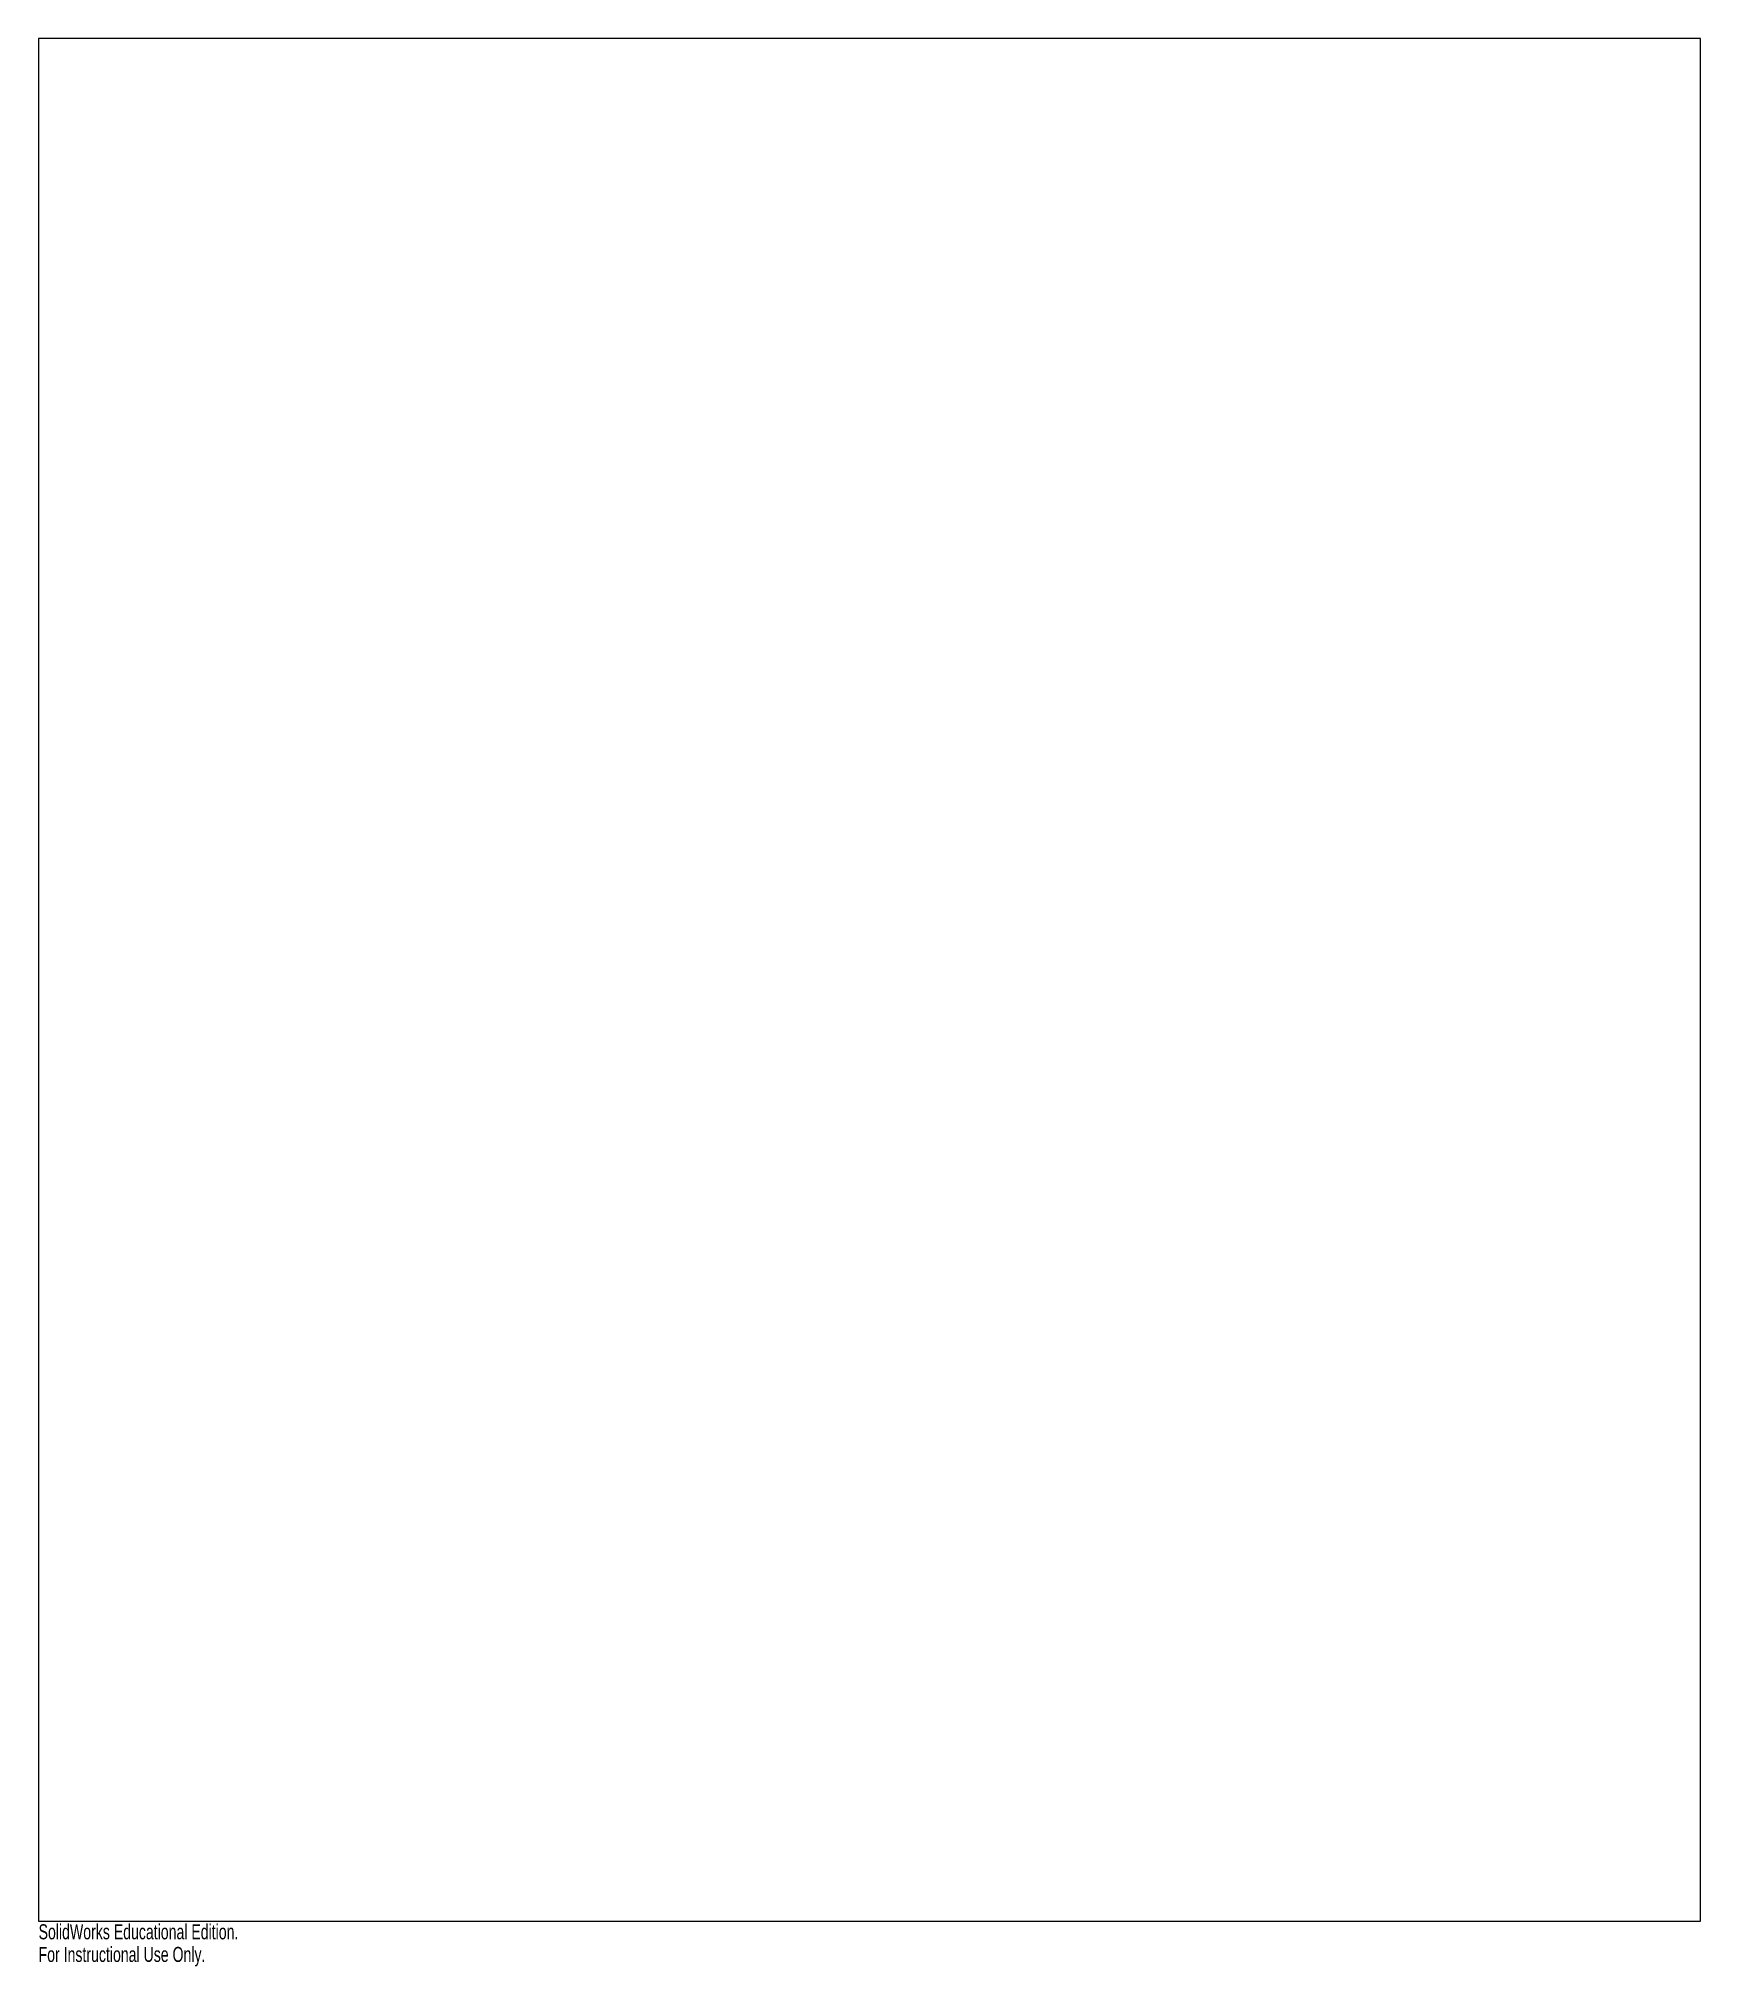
# Model space of a CAD drawing. Header units: inches. Extents: x -10.5 to 10.5, y -12.5 to 11.9.
import ezdxf

# ---------------------------------------------------------------- set-up
doc = ezdxf.new("R2010")
doc.units = ezdxf.units.IN
doc.header["$MEASUREMENT"] = 0
doc.styles.add('SLDTEXTSTYLE0', font='TXT', dxfattribs={"width": 0.7})

msp = doc.modelspace()

# ---------------------------------------------------------------- linework, layer by layer
at = {"color": 7, "linetype": 'Continuous', "lineweight": 15}
for p, q in [((10.5, 11.9), (-10.5, 11.9)), ((-10.5, 11.9), (-10.5, -11.9)), ((10.5, -11.9), (10.5, 11.9)), ((-10.5, -11.9), (10.5, -11.9))]:
    msp.add_line(p, q, dxfattribs=at)

# ---------------------------------------------------------------- texts
at = {"color": 7, "linetype": 'Continuous', "char_height": 0.1903, "attachment_point": 1, "style": 'SLDTEXTSTYLE0'}
for s, insert in [('SolidWorks Educational Edition.', (-10.5, -11.94)), ('For Instructional Use Only.', (-10.5, -12.226))]:
    msp.add_mtext(s, dxfattribs=dict(at, insert=insert))

doc.saveas('drawing.dxf')
